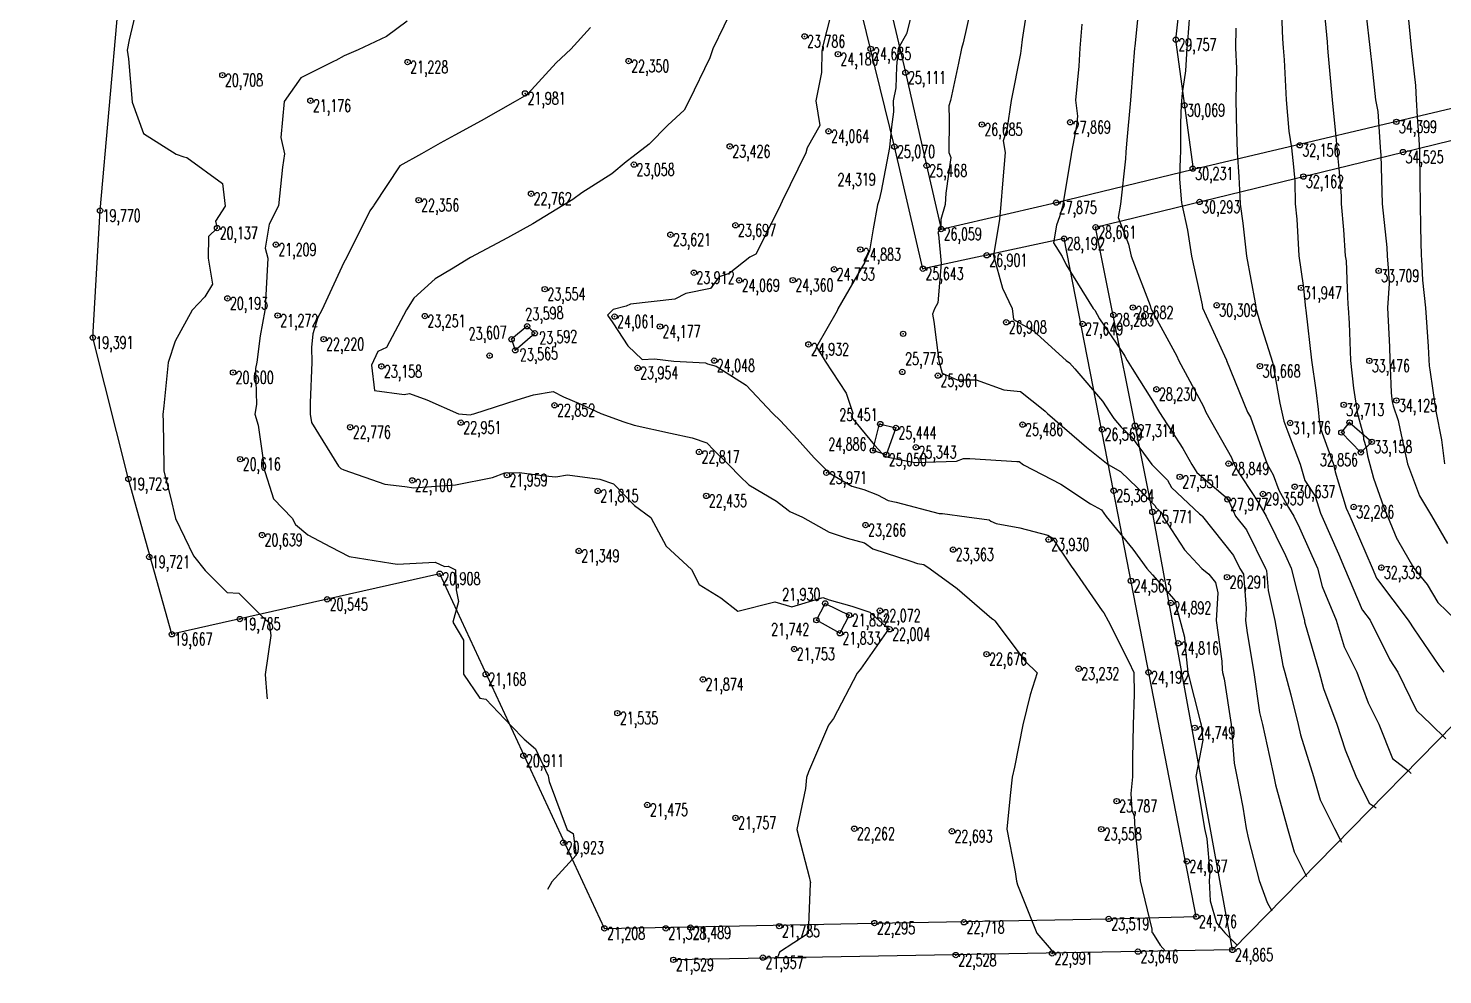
# Model space of a CAD drawing. Extents: x 635864 to 636283, y 7483336 to 7483685.
# Drawn here: x 635864.8 to 636129.8, y 7483336 to 7483513.3 of the extents above; entities that cross this region are included whole.
import ezdxf
from ezdxf.enums import TextEntityAlignment as Align

# ---------------------------------------------------------------- set-up
doc = ezdxf.new("R2010")
doc.units = 0
doc.header["$LTSCALE"] = 25
doc.header["$MEASUREMENT"] = 0
doc.header["$PDMODE"] = 32
doc.header["$PDSIZE"] = 1
for name, color, linetype in [('$CURVAS1', 5, 'CONTINUOUS'), ('$CURVAS2', 1, 'CONTINUOUS'), ('Cerca', 2, 'CONTINUOUS'), ('COTA', 5, 'CONTINUOUS'), ('Cota3d', 5, 'CONTINUOUS'), ('ponto3d', 6, 'CONTINUOUS'), ('Trincheira', 6, 'CONTINUOUS')]:
    doc.layers.add(name, color=color, linetype=linetype)
doc.styles.add('GEOSIS', font='ROMANS.SHX')

msp = doc.modelspace()

# ---------------------------------------------------------------- linework, layer by layer
at = {"layer": '$CURVAS1'}
for points, elevation in [([(635885.33, 7483518.05), (635883.72, 7483511.2), (635883.33, 7483509.23), (635883.61, 7483507.62), (635884.27, 7483499.48), (635886.38, 7483493.6), (635892.51, 7483489.74), (635893.97, 7483489.25), (635894.53, 7483489.11), (635901.22, 7483484.24), (635901.71, 7483480.01), (635899.86, 7483477.2), (635900.21, 7483475.9), (635900.21, 7483475.89), (635898.56, 7483474.32), (635898.53, 7483470.25), (635899.36, 7483465.36), (635897.89, 7483462.99), (635895.5, 7483460.49), (635892.31, 7483454.67), (635891, 7483450.72), (635890.22, 7483442.57), (635890.05, 7483440.97), (635890.1, 7483439.62), (635890.21, 7483431.21), (635890.2, 7483430.31), (635891.45, 7483425.43), (635892.4, 7483421.46), (635895.75, 7483414.49), (635897.97, 7483411.72), (635902.07, 7483407.62), (635904.28, 7483407.48), (635908.31, 7483403.39), (635909.29, 7483402.53), (635909.92, 7483401.99), (635910.26, 7483399.51), (635909.19, 7483392.23), (635909.5, 7483388.22), (635909.58, 7483387.64)], 20), ([(636031.09, 7483519.29), (636029.35, 7483512.29), (636027.79, 7483509.52), (636027.47, 7483506.2), (636027.36, 7483502.15), (636026.86, 7483499.77), (636026.93, 7483497.66), (636026.57, 7483494.89), (636026.16, 7483490.98), (636024.62, 7483482.83), (636024.27, 7483481.2), (636023.94, 7483480.26), (636023.13, 7483475.77), (636022.44, 7483471.65), (636021.93, 7483470.5), (636021.55, 7483469.51), (636016.47, 7483460.73), (636016.37, 7483460.37), (636012.53, 7483453.62), (636014.15, 7483450.97), (636018.08, 7483444.94), (636019.3, 7483441.23), (636019.01, 7483440.53), (636023.34, 7483435.21), (636024.81, 7483433.65), (636025.17, 7483433.23), (636025.6, 7483433), (636028.07, 7483432.51), (636030.92, 7483431.96), (636038.75, 7483432.18), (636040.05, 7483432.68), (636041.22, 7483432.68), (636050.07, 7483432.17), (636050.45, 7483432.16), (636051.29, 7483431.54), (636058.31, 7483427.88), (636063.84, 7483424.2), (636065.88, 7483423.11), (636066.76, 7483421.81), (636071.77, 7483415.74), (636074.4, 7483412.08), (636075.43, 7483410.9), (636079.03, 7483406.85), (636079.69, 7483406.02), (636079.9, 7483405.05), (636081.46, 7483399.25), (636081.57, 7483397.32), (636082.05, 7483392.58), (636084.43, 7483383.24), (636084.56, 7483382.8), (636084.92, 7483379.93), (636083.6, 7483373.08), (636085.09, 7483364.16), (636085.21, 7483363.33), (636085.62, 7483361.43), (636086.18, 7483355.18), (636086.09, 7483353.58), (636086.25, 7483349.8), (636087.48, 7483345.71), (636089, 7483343.82), (636091.32, 7483341.49), (636091.33, 7483341.49)], 25), ([(636123.08, 7483518.88), (636123.9, 7483509.72), (636124.73, 7483502.62), (636124.89, 7483499.97), (636125.04, 7483496.72), (636125.35, 7483492.54), (636125.52, 7483490.19), (636125.56, 7483484.69), (636125.6, 7483480.46), (636125.65, 7483476.09), (636125.8, 7483470.71), (636125.86, 7483470.04), (636126.08, 7483466.15), (636126.6, 7483460.96), (636127.13, 7483453.71), (636127.24, 7483451.21), (636127.29, 7483450.05), (636127.44, 7483449.31), (636128.57, 7483441.57), (636129.59, 7483436.22), (636130.2, 7483431.7)], 35), ([(636082.42, 7483515.88), (636082.02, 7483510.84), (636081.88, 7483509.64), (636081.63, 7483505.39), (636081.04, 7483501.15), (636080.81, 7483499), (636080.72, 7483495.54), (636080.71, 7483490.13), (636080.66, 7483489.13), (636080.5, 7483485.03), (636080.91, 7483480.64), (636080.94, 7483480.37), (636082.01, 7483475.51), (636082.74, 7483470.62), (636084.79, 7483461.51), (636084.85, 7483460.94), (636088.95, 7483451.97), (636089.33, 7483451.12), (636089.35, 7483451.09), (636093.29, 7483441.38), (636093.82, 7483440.44), (636096.95, 7483431.66), (636098.1, 7483429.67), (636099.15, 7483426.75), (636100.97, 7483423.52), (636101.93, 7483421.89), (636102.99, 7483419.74), (636106.38, 7483412.14), (636107.25, 7483408.72), (636109.87, 7483402.4), (636111.38, 7483397.43), (636113.73, 7483392.65), (636115.9, 7483386.93), (636117.87, 7483382.91), (636120.44, 7483376.47), (636123.4, 7483374.17), (636123.91, 7483373.68)], 30)]:
    msp.add_lwpolyline(points, dxfattribs=dict(at, elevation=elevation))
at = {"layer": '$CURVAS2'}
for points, elevation in [([(635997.18, 7483517.99), (635993.1, 7483509.46), (635992.53, 7483507.83), (635988.57, 7483499.69), (635987.69, 7483498.02), (635984.62, 7483495.2), (635981.16, 7483491.59), (635978.15, 7483489.31), (635976.83, 7483488.3), (635974.17, 7483486.07), (635968.56, 7483482.5), (635966.82, 7483481.25), (635965.75, 7483480.57), (635964.99, 7483480.13), (635959.34, 7483476.71), (635954.63, 7483474.09), (635951.69, 7483472.51), (635947.69, 7483470.35), (635944.1, 7483468.18), (635941.03, 7483466.36), (635937.05, 7483462.78), (635935.71, 7483460.57), (635931.95, 7483453.5), (635930.3, 7483452.76), (635929.1, 7483450.17), (635929.71, 7483445.46), (635935.25, 7483444.7), (635936.27, 7483444.91), (635939.51, 7483443.7), (635945.45, 7483441.06), (635947.68, 7483440.87), (635947.99, 7483441), (635948.32, 7483441.09), (635956.4, 7483443.71), (635959.47, 7483444.65), (635963.15, 7483445.24), (635965.1, 7483444.24), (635968.33, 7483442.86), (635972.11, 7483441.13), (635976.43, 7483439.57), (635978.31, 7483438.96), (635985.13, 7483437.45), (635989.21, 7483436.56), (635991.95, 7483435.63), (635993.28, 7483434.25), (635996.15, 7483431.43), (635998.14, 7483429.4), (635999.8, 7483427.78), (636005.01, 7483424.71), (636007.19, 7483423.05), (636007.51, 7483422.75), (636009.87, 7483421.7), (636014.88, 7483418.9), (636018.26, 7483417.77), (636021.48, 7483416.91), (636023.06, 7483415.76), (636030.19, 7483413.45), (636031.44, 7483413.02), (636032.59, 7483412.84), (636033.81, 7483412), (636038.86, 7483408.36), (636045.34, 7483402.74), (636045.69, 7483402.5), (636045.92, 7483402.27), (636051.58, 7483394.74), (636053.82, 7483392.53), (636052.54, 7483388.41), (636051.15, 7483382.77), (636049.6, 7483374.85), (636049.18, 7483373.01), (636048.78, 7483369.52), (636048.14, 7483363.25), (636049.7, 7483355.21), (636049.95, 7483353.5), (636050.19, 7483352.78), (636053.78, 7483343.76), (636056.45, 7483340.59), (636056.83, 7483340.04), (636056.86, 7483339.96)], 23), ([(636015.99, 7483519.15), (636013.66, 7483510.02), (636013.53, 7483509.06), (636013.44, 7483505.08), (636012.37, 7483499.74), (636013.15, 7483495.13), (636010.78, 7483490.93), (636010.51, 7483489.98), (636006.05, 7483480.92), (636005.73, 7483480.22), (636005.66, 7483479.91), (636001.16, 7483470.99), (636000, 7483470.45), (635996.13, 7483467.4), (635994.27, 7483466.73), (635992.62, 7483464.59), (635988.05, 7483463.62), (635985.98, 7483462.56), (635977.67, 7483461.64), (635976.87, 7483461.27), (635974.39, 7483460.61), (635973.34, 7483459.55), (635974.34, 7483458.11), (635977.14, 7483453.82), (635979.85, 7483451.28), (635982.15, 7483451.36), (635985.75, 7483450.92), (635991.68, 7483450.62), (635992.09, 7483450.43), (635993.71, 7483450), (635999.35, 7483446.45), (636004.25, 7483441.2), (636005.76, 7483439.75), (636008.88, 7483436.42), (636012.05, 7483432.81), (636014.42, 7483430.44), (636014.72, 7483430.11), (636019.15, 7483427.49), (636021.36, 7483426.9), (636023.93, 7483425.91), (636025.91, 7483424.83), (636027.42, 7483424.53), (636035.46, 7483422.39), (636036.11, 7483422.41), (636040.67, 7483421.77), (636044.85, 7483421.2), (636045.14, 7483420.98), (636046.16, 7483420.53), (636050.61, 7483419.71), (636055.86, 7483418.34), (636056.68, 7483417.83), (636060.33, 7483412.33), (636060.58, 7483412.05), (636066.01, 7483404.16), (636066.37, 7483403.81), (636067.15, 7483402.31), (636071, 7483394.6), (636071.98, 7483392.58), (636072.01, 7483388.52), (636071.82, 7483382.81), (636071.73, 7483376.49), (636071.69, 7483373.06), (636071.41, 7483369.89), (636071.57, 7483366.79), (636072, 7483365.76), (636072.17, 7483363.29), (636072.68, 7483358.8), (636073.16, 7483353.55), (636075.31, 7483344.49), (636075.36, 7483343.93), (636075.47, 7483343.8), (636076.9, 7483341.51), (636077.89, 7483340.38)], 24), ([(636041.92, 7483519.31), (636039.96, 7483510.59), (636039.69, 7483509.55), (636039.12, 7483506.8), (636037.64, 7483499.79), (636037.3, 7483498.83), (636037.39, 7483496.27), (636037.3, 7483490.04), (636037.7, 7483489.11), (636036.75, 7483482.46), (636036.63, 7483480.28), (636035.78, 7483477.48), (636035.78, 7483476.22), (636035.69, 7483475.88), (636035.69, 7483475.72), (636035.25, 7483475.09), (636035.37, 7483474.66), (636035.86, 7483469.23), (636035.23, 7483461.88), (636034.64, 7483460.77), (636034.21, 7483459.76), (636034.51, 7483458.38), (636035.43, 7483451.02), (636036.08, 7483448.69), (636038.83, 7483447.47), (636042.39, 7483447.47), (636047.62, 7483445.56), (636050.72, 7483445.28), (636054.97, 7483441.87), (636055.38, 7483441.57), (636055.62, 7483441.3), (636055.78, 7483441.15), (636063.08, 7483434.86), (636067.18, 7483431.57), (636069.45, 7483430.28), (636072.62, 7483427.23), (636075.97, 7483423.81), (636076.11, 7483423.55), (636077.2, 7483422.54), (636077.37, 7483421.84), (636081.43, 7483415.57), (636084.73, 7483412.1), (636085.99, 7483411.05), (636087.24, 7483409.47), (636087.68, 7483407.52), (636087.38, 7483402.35), (636088.43, 7483394.7), (636088.51, 7483393.18), (636088.57, 7483392.6), (636088.88, 7483391.39), (636090.19, 7483382.85), (636090.77, 7483375.59), (636091.29, 7483373.1), (636092.41, 7483367.36), (636093.03, 7483363.34), (636093.45, 7483361.39), (636095.47, 7483353.6), (636096.94, 7483349.47), (636097.82, 7483347.91), (636097.83, 7483347.91)], 26), ([(636052.31, 7483519.33), (636051.05, 7483511.21), (636050.83, 7483509.58), (636050.73, 7483508.59), (636049, 7483499.81), (636048.14, 7483494.31), (636047.49, 7483492.22), (636047.88, 7483490.06), (636047.34, 7483484.17), (636047.07, 7483480.3), (636046.79, 7483477.56), (636045.66, 7483470.76), (636047.36, 7483464.63), (636049.15, 7483460.8), (636049.42, 7483458.74), (636053.14, 7483456.65), (636059.27, 7483451.07), (636059.89, 7483450.63), (636060.89, 7483449.51), (636066.08, 7483443.48), (636067.45, 7483441.33), (636068.24, 7483440.21), (636069.58, 7483438.56), (636071.53, 7483436.76), (636075.36, 7483431.59), (636078.25, 7483428.63), (636078.99, 7483427.24), (636084.29, 7483422.34), (636084.74, 7483421.97), (636084.8, 7483421.85), (636090.65, 7483414.52), (636091.84, 7483412.11), (636092.51, 7483411), (636092.99, 7483404.61), (636092.86, 7483402.36), (636093.18, 7483400.02), (636094.42, 7483392.61), (636095.52, 7483385.13), (636096.09, 7483382.86), (636097.4, 7483376.86), (636098.18, 7483373.11), (636098.49, 7483371.52), (636100.77, 7483363.36), (636101.99, 7483358.96), (636103.71, 7483355.61), (636104.33, 7483354.34)], 27), ([(636099.53, 7483519.43), (636099.84, 7483511.36), (636099.94, 7483509.67), (636100.14, 7483507.4), (636100.52, 7483499.92), (636100.99, 7483494.08), (636101.51, 7483490.94), (636101.88, 7483487.37), (636102.1, 7483484.67), (636102.21, 7483480.41), (636102.52, 7483477.57), (636102.85, 7483470.66), (636103.72, 7483465.14), (636103.74, 7483464.54), (636104.15, 7483460.91), (636104.19, 7483460.49), (636105.24, 7483451.16), (636106.08, 7483445.54), (636106.49, 7483441.87), (636106.69, 7483439.91), (636106.92, 7483438.32), (636109.11, 7483432.25), (636109.31, 7483431.81), (636109.69, 7483430.19), (636111.77, 7483423.37), (636112.45, 7483421.91), (636113.09, 7483420.46), (636116.59, 7483412.24), (636117.43, 7483410.26), (636117.65, 7483410.04), (636123.38, 7483402.43), (636123.49, 7483402.2), (636124.42, 7483400.81), (636129.13, 7483393.92), (636130.07, 7483392.68)], 32), ([(636107.38, 7483519.44), (636108.19, 7483510.82), (636108.26, 7483509.69), (636108.33, 7483508.84), (636109.13, 7483499.93), (636109.9, 7483492.39), (636110.09, 7483490.18), (636110.35, 7483487.08), (636110.8, 7483481.92), (636110.84, 7483480.43), (636111.27, 7483475.56), (636111.59, 7483470.68), (636111.77, 7483469.76), (636111.91, 7483464.57), (636112.04, 7483461.54), (636112.11, 7483460.93), (636112.33, 7483458.1), (636112.58, 7483451.09), (636113.1, 7483445.88), (636113.79, 7483441.46), (636113.79, 7483441.42), (636113.82, 7483441.35), (636114.95, 7483437.22), (636115, 7483436.31), (636115.47, 7483434.79), (636115.72, 7483433.2), (636116.87, 7483429.04), (636119.13, 7483422.66), (636119.5, 7483421.92), (636121.24, 7483417.63), (636121.34, 7483417.46), (636124.41, 7483412.18), (636126.93, 7483409.11), (636128.93, 7483405.71), (636132.3, 7483402.44)], 33), ([(636072.69, 7483515.53), (636072.15, 7483509.99), (636072.11, 7483509.62), (636071.76, 7483505.61), (636071.33, 7483499.86), (636070.58, 7483491.71), (636070.47, 7483490.1), (636070.41, 7483488.87), (636069.47, 7483480.35), (636069, 7483477.88), (636070.97, 7483472.89), (636071.47, 7483470.6), (636075, 7483461.41), (636075.14, 7483460.85), (636080, 7483451.88), (636080.36, 7483451.11), (636085.04, 7483442.43), (636085.47, 7483441.37), (636090.26, 7483432.89), (636090.67, 7483431.73), (636091.64, 7483430.05), (636094.44, 7483425.8), (636095.36, 7483424.27), (636096.76, 7483421.88), (636100.39, 7483414.51), (636101.45, 7483412.13), (636103.76, 7483403.06), (636103.91, 7483402.38), (636103.96, 7483402.1), (636106.7, 7483392.63), (636107.49, 7483389.59), (636110.02, 7483382.89), (636111.53, 7483378.13), (636113.53, 7483373.14), (636116.04, 7483368.09), (636117.37, 7483367.23)], 29), ([(636115.49, 7483515.72), (636116.18, 7483509.71), (636116.6, 7483505.86), (636117.23, 7483499.95), (636117.66, 7483497.74), (636118.13, 7483491.04), (636118.2, 7483490.2), (636118.25, 7483489.61), (636118.51, 7483480.45), (636119.36, 7483472.23), (636119.4, 7483470.69), (636119.64, 7483468.37), (636119.8, 7483465.48), (636119.52, 7483460.94), (636119.84, 7483453.61), (636119.95, 7483451.19), (636120.14, 7483446.68), (636120.2, 7483445), (636120.2, 7483444.99), (636120.36, 7483443.33), (636120.58, 7483442.57), (636121.49, 7483439.8), (636121.84, 7483438.04), (636123.25, 7483431.68), (636125.46, 7483425.73), (636127.73, 7483421.94), (636130.74, 7483416.76)], 34), ([(635935.83, 7483514.65), (635931.93, 7483511.82), (635926.64, 7483509.32), (635924, 7483508.19), (635922.44, 7483507.32), (635922.13, 7483507.16), (635915.87, 7483504.06), (635912.73, 7483499.63), (635912.16, 7483492.87), (635912.79, 7483489.79), (635912.47, 7483487.29), (635911.68, 7483480.03), (635909.96, 7483476.61), (635909.19, 7483472.1), (635909.69, 7483470.27), (635909.17, 7483461.07), (635909.11, 7483460.43), (635908.26, 7483455.67), (635907.61, 7483450.76), (635907.41, 7483449.6), (635907.59, 7483442.83), (635907.28, 7483441), (635907.87, 7483438.98), (635908.89, 7483431.97), (635908.85, 7483431.25), (635910.79, 7483425.15), (635914.24, 7483421.51), (635914.89, 7483420.32), (635917.17, 7483418.37), (635921.45, 7483416.12), (635924.91, 7483414.34), (635932.73, 7483413.09), (635933.94, 7483412.91), (635941.05, 7483413.29), (635942.81, 7483412.46), (635943.5, 7483412.52), (635944.86, 7483411.81), (635945.01, 7483408.08), (635945.44, 7483405.9), (635944.38, 7483402.06), (635946.35, 7483398.68), (635946.36, 7483392.29), (635949.4, 7483387.8), (635950.57, 7483387.58), (635955.27, 7483382.57), (635957.72, 7483380.11), (635959.84, 7483378.26), (635962.22, 7483373.24), (635962.3, 7483372.83), (635962.4, 7483372.17), (635965.77, 7483363.08), (635966.88, 7483362.4), (635967.44, 7483358.35), (635962.86, 7483353.33), (635962.84, 7483353.26), (635962.11, 7483351.9)], 21), ([(635970.16, 7483513.47), (635966.5, 7483509.4), (635963.72, 7483506.87), (635958.41, 7483501.06), (635957.79, 7483500.62), (635956.04, 7483499.63), (635949.65, 7483496), (635944.72, 7483493.33), (635941.98, 7483491.83), (635938.52, 7483489.83), (635934.45, 7483487.56), (635929.58, 7483480.19), (635929.49, 7483480.06), (635928.83, 7483479.14), (635924.46, 7483470.3), (635923.94, 7483469.44), (635919.83, 7483460.53), (635919.04, 7483459.11), (635918.15, 7483456.1), (635917.87, 7483453.53), (635917.93, 7483450.77), (635917.63, 7483443.14), (635917.61, 7483441.02), (635917.91, 7483439.44), (635922.96, 7483431.28), (635923.36, 7483430.82), (635923.95, 7483430.58), (635931.64, 7483427.88), (635935.39, 7483427.43), (635937.05, 7483427.22), (635941.19, 7483427.49), (635944.88, 7483427.77), (635951.77, 7483429.16), (635954.11, 7483430), (635956.79, 7483430.08), (635961.65, 7483429.44), (635963.64, 7483429.3), (635965.83, 7483429.65), (635971.91, 7483428.84), (635974.49, 7483427.97), (635978.38, 7483423.89), (635981.43, 7483421.65), (635984.32, 7483416.26), (635989.08, 7483411.91), (635990.5, 7483409.1), (635994.57, 7483406.61), (635997.77, 7483404.11), (636004.71, 7483405.86), (636007.91, 7483404.89), (636013.66, 7483406.67), (636014.86, 7483406.23), (636019.14, 7483405.05), (636022.5, 7483403.93), (636026.02, 7483400.78), (636026, 7483400.69), (636020.77, 7483393.23), (636020.14, 7483392.46), (636015.71, 7483383.98), (636014.74, 7483382.7), (636010.98, 7483373.96), (636010.66, 7483372.93), (636010.47, 7483370.87), (636008.79, 7483363.17), (636011.11, 7483354.28), (636011.33, 7483353.43), (636011.4, 7483353.24), (636011.34, 7483353.04), (636010.95, 7483343.67), (636005.59, 7483340.18), (636005.21, 7483339.21), (636010.55, 7483339.16)], 22), ([(636062.25, 7483514.13), (636061.83, 7483509.59), (636061.67, 7483506.24), (636061.04, 7483499.84), (636061.39, 7483496.87), (636061.24, 7483495.03), (636060.31, 7483490.09), (636060.24, 7483489.66), (636058.72, 7483480.61), (636058.6, 7483479.93), (636058.01, 7483478), (636057.45, 7483476.43), (636056.92, 7483473.15), (636058.53, 7483470.57), (636059.28, 7483468.99), (636064.32, 7483460.83), (636064.68, 7483460.51), (636065.56, 7483458.87), (636069.45, 7483453.12), (636070.08, 7483452.22), (636070.28, 7483451.91), (636070.72, 7483451.09), (636071.62, 7483449.59), (636075.48, 7483443.51), (636076.78, 7483441.35), (636081.14, 7483434.58), (636082.84, 7483431.6), (636083.76, 7483430.11), (636089.52, 7483425.22), (636089.53, 7483425.22), (636089.64, 7483425.06), (636089.73, 7483424.9), (636091.03, 7483421.87), (636093.05, 7483419.34), (636096.61, 7483412.12), (636096.84, 7483411.73), (636097.13, 7483407.95), (636098.38, 7483402.37), (636099.89, 7483393.93), (636100.27, 7483392.62), (636101.35, 7483388.42), (636102.74, 7483382.87), (636103.17, 7483380.91), (636105.62, 7483373.13), (636106.86, 7483368.76), (636109.58, 7483363.37), (636110.85, 7483360.78)], 28), ([(636091.09, 7483513.35), (636091.04, 7483509.66), (636091.2, 7483505.78), (636091.1, 7483499.9), (636091.2, 7483493.99), (636091.31, 7483490.15), (636091.63, 7483485.49), (636091.89, 7483480.49), (636091.9, 7483480.39), (636092.4, 7483476.81), (636093.09, 7483470.64), (636094.72, 7483461.9), (636094.83, 7483461.14), (636094.85, 7483460.89), (636095.65, 7483458.06), (636097.96, 7483450.77), (636099.3, 7483443.06), (636100.09, 7483439.71), (636100.81, 7483437.73), (636103.15, 7483431.65), (636104.02, 7483428.6), (636105.93, 7483425.66), (636106.92, 7483422.44), (636107.16, 7483421.9), (636110.29, 7483414.83), (636111.42, 7483412.18), (636114.75, 7483404.37), (636114.8, 7483404.31), (636116.23, 7483402.41), (636119.9, 7483394.96), (636121.44, 7483392.67), (636124.93, 7483385.5), (636127.6, 7483382.92), (636130.44, 7483380.14)], 31)]:
    msp.add_lwpolyline(points, dxfattribs=dict(at, elevation=elevation))
at = {"layer": 'Cerca', "linetype": 'Continuous'}
for points in [[(636083.15, 7483486.94), (636079.83, 7483511.2), (636083.31, 7483542.54), (636087.09, 7483573.65), (636094.28, 7483635.41), (636097.71, 7483665.15)], [(635941.9, 7483411.12), (635891.72, 7483399.77), (635883.58, 7483428.86), (635876.9, 7483455.36), (635878.26, 7483479.16), (635881.63, 7483517.16), (635882.21, 7483525.65), (635879.81, 7483538.13), (635875.02, 7483545.36), (635864.81, 7483551.8), (635929.48, 7483630.22), (635952.46, 7483657.86)], [(636058.91, 7483473.92), (636032.45, 7483468.27), (636027.11, 7483491.16), (636022.64, 7483509.49), (636018.86, 7483524.85), (636012.58, 7483551.51), (636012.53, 7483556.03), (636014.68, 7483578), (636016.52, 7483596.7), (636018.2, 7483613.57), (636019.87, 7483630.83), (635990.18, 7483642.75), (635952.5, 7483657.95)], [(636012.53, 7483556.03), (636017.56, 7483555.37), (636021.2, 7483539.23), (636025.26, 7483521.82), (636029.17, 7483505.03), (636033.13, 7483487.59), (636035.86, 7483475.71), (636057.41, 7483480.67)], [(636057.41, 7483480.67), (636083.15, 7483486.94), (636138.19, 7483499.91)], [(636090.44, 7483340.61), (636075.44, 7483422.7), (636064.81, 7483476.05), (636122.4, 7483490.14), (636143.36, 7483495.26)], [(636090.44, 7483340.61), (636151.08, 7483402.45), (636166.11, 7483425.64), (636185.22, 7483455.08), (636169.46, 7483471.41), (636143.36, 7483495.26)], [(636083.66, 7483346.85), (636068.18, 7483426.66), (636058.91, 7483473.92), (636058.91, 7483473.92)], [(635972.77, 7483344.63), (635941.9, 7483411.12)], [(635972.77, 7483344.63), (636023.36, 7483345.64), (636067.25, 7483346.4), (636083.66, 7483346.85)], [(636090.44, 7483340.61), (635985.68, 7483338.74)]]:
    msp.add_lwpolyline(points, dxfattribs=at)
at = {"layer": 'ponto3d'}
for p in [(636010.27, 7483511.82, 23.79), (636022.64, 7483509.49, 24.68), (636079.83, 7483511.2, 29.76), (635935.89, 7483507, 21.23), (635977.3, 7483507.19, 22.35), (636016.51, 7483508.49, 24.18), (635901.18, 7483504.55, 20.71), (636029.17, 7483505.03, 25.11), (635917.68, 7483499.76, 21.18), (635957.89, 7483501.13, 21.98), (636081.45, 7483498.91, 30.07), (636014.75, 7483494.04, 24.06), (636043.48, 7483495.31, 26.68), (636060.04, 7483495.72, 27.87), (636121.16, 7483495.81, 34.4), (635996.25, 7483491.2, 23.43), (636027.11, 7483491.16, 25.07), (636103.05, 7483491.42, 32.16), (636122.4, 7483490.14, 34.52), (635978.3, 7483487.78, 23.06), (636033.13, 7483487.59, 25.47), (636083, 7483487.04, 30.23), (636103.73, 7483485.55, 32.16), (635937.95, 7483481.12, 22.36), (635959.02, 7483482.33, 22.76), (636057.41, 7483480.67, 27.88), (636084.29, 7483480.79, 30.29), (635878.26, 7483479.16, 19.77), (635900.18, 7483475.89, 20.14), (635997.31, 7483476.41, 23.7), (636035.86, 7483475.71, 26.06), (636064.81, 7483476.05, 28.66), (635911.19, 7483472.8, 21.21), (635985.13, 7483474.65, 23.62), (636058.91, 7483473.92, 28.19), (636020.71, 7483471.88, 24.88), (636044.4, 7483470.8, 26.9), (635989.54, 7483467.53), (636015.79, 7483468.17, 24.73), (636032.45, 7483468.27, 25.64), (636117.82, 7483467.88, 33.71), (635961.59, 7483464.44, 23.55), (635998.01, 7483466.08, 24.07), (636008.06, 7483466.13, 24.36), (636103.3, 7483464.69, 31.95), (635902.12, 7483462.72, 20.19), (635911.53, 7483459.5, 21.27), (635939.12, 7483459.4, 23.25), (635974.67, 7483459.3, 24.06), (636068.13, 7483459.62, 28.28), (636071.77, 7483461, 28.68), (636087.49, 7483461.43, 30.31), (635958.29, 7483457.48, 23.6), (635983.16, 7483457.44, 24.18), (636048.05, 7483458.24, 26.91), (636062.36, 7483457.92, 27.65), (635876.9, 7483455.36, 19.39), (635920.14, 7483455.07, 22.22), (635955.37, 7483455.05, 23.61), (635959.7, 7483456.18, 23.59), (636010.99, 7483454.09, 24.93), (636028.74, 7483456.07, 27.77), (635951.25, 7483452, 23.62), (635956.06, 7483452.98, 23.57), (635993.34, 7483451.05, 24.05), (636116.09, 7483451.01, 33.48), (635903.19, 7483448.82, 20.6), (635930.98, 7483449.96, 23.16), (635978.99, 7483449.68, 23.95), (636095.6, 7483450.01, 30.67), (636035.25, 7483448.25, 25.96), (636076.19, 7483445.69, 28.23), (636121.17, 7483443.57, 34.12), (635963.41, 7483442.68, 22.85), (636111.29, 7483442.77, 32.71), (635925.13, 7483438.57, 22.78), (635945.85, 7483439.43, 22.95), (636024.44, 7483439.16, 25.45), (636027.38, 7483438.43, 25.44), (636051.11, 7483439.06, 25.49), (636066, 7483438.16, 26.57), (636072.18, 7483438.85, 27.31), (636101.25, 7483439.37, 31.18), (636112.39, 7483439.45, 32.71), (636110.85, 7483437.58, 31.18), (636116.53, 7483435.83, 33.16), (635904.51, 7483432.58, 20.62), (635990.49, 7483433.93, 22.82), (636023.06, 7483434.2, 24.89), (636025.57, 7483433.4, 25.05), (636031.13, 7483434.81, 25.34), (636114.49, 7483433.84, 32.86), (636014.35, 7483430.03, 23.97), (636089.72, 7483431.74, 28.85), (635883.58, 7483428.86, 19.72), (635936.76, 7483428.6, 22.1), (635954.49, 7483429.58, 21.96), (636080.57, 7483429.27, 27.55), (636102.11, 7483427.41, 30.64), (635971.52, 7483426.63, 21.82), (635991.85, 7483425.7, 22.43), (636068.18, 7483426.66, 25.38), (636089.52, 7483425.03, 27.98), (636096.15, 7483426.07, 29.36), (636075.44, 7483422.7, 27.77), (636113.16, 7483423.63, 32.29), (636021.69, 7483420.23, 23.27), (635908.61, 7483418.36, 20.64), (636056, 7483417.51, 23.93), (635887.49, 7483414.25, 19.72), (635967.95, 7483415.39, 21.35), (636038.1, 7483415.64, 23.36), (636118.34, 7483412.26, 32.34), (635941.9, 7483411.12, 20.91), (636071.43, 7483409.77, 24.56), (636089.44, 7483410.47, 26.29), (635920.81, 7483406.31, 20.55), (636014.12, 7483405.56, 21.93), (636018.63, 7483403.35, 21.85), (636024.39, 7483404.2, 22.07), (636078.87, 7483405.64, 24.89), (635904.45, 7483402.62, 19.79), (636012.48, 7483402.41, 21.74), (636026.21, 7483400.7, 22), (635891.72, 7483399.77, 19.67), (636016.89, 7483399.95, 21.83), (636080.29, 7483398.08, 24.82), (636008.32, 7483396.99, 21.75), (636044.35, 7483396.04, 22.68), (636061.62, 7483393.31, 23.23), (635950.52, 7483392.27, 21.17), (635991.23, 7483391.31, 21.87), (636074.71, 7483392.62, 24.19), (635975.19, 7483384.98, 21.54), (636083.37, 7483382.22, 24.75), (635957.58, 7483376.99, 20.91), (635980.8, 7483367.78, 21.48), (636068.74, 7483368.48, 23.79), (635997.32, 7483365.35, 21.76), (636019.59, 7483363.32, 22.26), (636037.89, 7483362.83, 22.69), (636065.85, 7483363.24, 23.56), (635965.05, 7483360.7, 20.92), (636081.9, 7483357.2, 24.64), (636005.53, 7483345.06, 21.79), (636023.36, 7483345.64, 22.3), (636040.14, 7483345.79, 22.72), (636067.25, 7483346.4, 23.52), (636083.66, 7483346.85, 24.78), (635972.77, 7483344.63, 21.21), (635984.26, 7483344.64, 21.33), (635988.88, 7483344.79, 21.49), (636056.65, 7483339.96, 22.99), (636072.74, 7483340.28, 23.65), (636090.44, 7483340.61, 24.86), (635985.68, 7483338.74, 21.53), (636002.47, 7483339.17, 21.96), (636038.6, 7483339.63, 22.53)]:
    msp.add_point(p, dxfattribs=at)
at = {"layer": 'ponto3d', "linetype": 'Continuous'}
msp.add_point((636028.58, 7483448.93, 25.77), dxfattribs=at)
at = {"layer": 'Trincheira', "linetype": 'Continuous'}
for points in [[(635955.37, 7483455.05), (635956.06, 7483452.98), (635959.7, 7483456.18), (635958.29, 7483457.48), (635955.37, 7483455.05)], [(636024.3, 7483439.2), (636027.38, 7483438.43), (636025.57, 7483433.4), (636023.06, 7483434.2), (636024.3, 7483439.2)], [(636112.39, 7483439.45), (636116.53, 7483435.83), (636114.49, 7483433.84), (636110.85, 7483437.58), (636112.4, 7483439.46)], [(636014.12, 7483405.56), (636018.63, 7483403.35), (636016.89, 7483399.95), (636012.48, 7483402.41), (636014.12, 7483405.56)]]:
    msp.add_lwpolyline(points, dxfattribs=at)

# ---------------------------------------------------------------- texts
at = {"layer": 'COTA', "color": 7, "style": 'GEOSIS', "width": 0.65}
for s, p in [('23,598', (635958.05, 7483457.84)), ('23,607', (635947.42, 7483454.2)), ('23,592', (635960.64, 7483453.42)), ('23,565', (635957, 7483450.23))]:
    msp.add_text(s, height=2.333, rotation=2.9342, dxfattribs=at).set_placement(p, align=Align.BOTTOM_LEFT)
at = {"layer": 'Cota3d', "color": 7, "style": 'GEOSIS', "width": 0.65}
for s, p in [('23,786', (636010.74, 7483509.03)), ('29,757', (636080.3, 7483508.4)), ('21,228', (635936.36, 7483504.2)), ('22,350', (635977.78, 7483504.39)), ('24,180', (636016.98, 7483505.69)), ('24,685', (636023.11, 7483506.69)), ('20,708', (635901.66, 7483501.75)), ('25,111', (636029.64, 7483502.23)), ('21,176', (635918.15, 7483496.96)), ('21,981', (635958.36, 7483498.33)), ('30,069', (636081.92, 7483496.11)), ('24,064', (636015.23, 7483491.24)), ('26,685', (636043.95, 7483492.51)), ('27,869', (636060.51, 7483492.92)), ('34,399', (636121.63, 7483493.01)), ('23,426', (635996.72, 7483488.4)), ('25,070', (636027.58, 7483488.36)), ('32,156', (636103.53, 7483488.62)), ('34,525', (636122.87, 7483487.34)), ('23,058', (635978.77, 7483484.98)), ('24,319', (636016.46, 7483483.13)), ('25,468', (636033.61, 7483484.79)), ('30,231', (636083.47, 7483484.24)), ('32,162', (636104.2, 7483482.75)), ('22,356', (635938.42, 7483478.32)), ('22,762', (635959.5, 7483479.53)), ('27,875', (636057.89, 7483477.87)), ('30,293', (636084.76, 7483477.99)), ('19,770', (635878.73, 7483476.36)), ('20,137', (635900.67, 7483473.09)), ('20,137', (635900.68, 7483473.09)), ('23,697', (635997.78, 7483473.61)), ('28,661', (636065.28, 7483473.25)), ('21,209', (635911.66, 7483470)), ('23,621', (635985.6, 7483471.85)), ('28,192', (636059.38, 7483471.12)), ('24,883', (636021.18, 7483469.08)), ('26,901', (636044.87, 7483468)), ('23,912', (635990.01, 7483464.73)), ('24,733', (636016.27, 7483465.37)), ('25,643', (636032.92, 7483465.47)), ('33,709', (636118.3, 7483465.08)), ('24,069', (635998.48, 7483463.28)), ('24,360', (636008.54, 7483463.33)), ('31,947', (636103.77, 7483461.89)), ('20,193', (635902.59, 7483459.92)), ('23,554', (635962.07, 7483461.64)), ('21,272', (635912.01, 7483456.7)), ('23,251', (635939.59, 7483456.6)), ('24,061', (635975.14, 7483456.5)), ('28,283', (636068.6, 7483456.82)), ('28,682', (636072.24, 7483458.2)), ('30,309', (636087.96, 7483458.63)), ('24,177', (635983.63, 7483454.64)), ('26,908', (636048.52, 7483455.44)), ('27,649', (636062.83, 7483455.12)), ('19,391', (635877.38, 7483452.56)), ('22,220', (635920.61, 7483452.27)), ('24,932', (636011.46, 7483451.29)), ('25,775', (636029.12, 7483449.53)), ('20,600', (635903.66, 7483446.03)), ('23,158', (635931.45, 7483447.16)), ('23,954', (635979.46, 7483446.88)), ('24,048', (635993.82, 7483448.26)), ('30,668', (636096.07, 7483447.21)), ('33,476', (636116.56, 7483448.21)), ('25,961', (636035.72, 7483445.45)), ('28,230', (636076.66, 7483442.89)), ('34,125', (636121.64, 7483440.77)), ('22,852', (635963.88, 7483439.88)), ('25,451', (636016.8, 7483439.04)), ('32,713', (636111.76, 7483439.97)), ('22,776', (635925.6, 7483435.77)), ('22,951', (635946.32, 7483436.63)), ('25,444', (636027.85, 7483435.64)), ('25,486', (636051.58, 7483436.26)), ('26,569', (636066.47, 7483435.36)), ('27,314', (636072.65, 7483436.05)), ('31,176', (636101.73, 7483436.57)), ('24,886', (636014.72, 7483433.52)), ('33,158', (636117, 7483433.03)), ('22,817', (635990.96, 7483431.13)), ('25,050', (636026.04, 7483430.6)), ('25,343', (636031.61, 7483432.01)), ('32,856', (636106.82, 7483430.57)), ('20,616', (635904.99, 7483429.78)), ('23,971', (636014.82, 7483427.23)), ('28,849', (636090.19, 7483428.94)), ('19,723', (635884.05, 7483426.06)), ('22,100', (635937.23, 7483425.8)), ('21,959', (635954.96, 7483426.78)), ('27,551', (636081.04, 7483426.47)), ('30,637', (636102.58, 7483424.61)), ('21,815', (635971.99, 7483423.83)), ('22,435', (635992.32, 7483422.9)), ('25,384', (636068.66, 7483423.86)), ('27,977', (636089.99, 7483422.23)), ('29,355', (636096.62, 7483423.27)), ('25,771', (636075.92, 7483419.9)), ('32,286', (636113.63, 7483420.83)), ('23,266', (636022.16, 7483417.43)), ('20,639', (635909.08, 7483415.57)), ('23,930', (636056.47, 7483414.71)), ('19,721', (635887.96, 7483411.46)), ('21,349', (635968.43, 7483412.59)), ('23,363', (636038.58, 7483412.84)), ('32,339', (636118.81, 7483409.46)), ('20,908', (635942.38, 7483408.32)), ('24,563', (636071.91, 7483406.97)), ('26,291', (636089.91, 7483407.67)), ('20,545', (635921.28, 7483403.51)), ('21,930', (636006.09, 7483405.37)), ('22,072', (636024.86, 7483401.4)), ('24,892', (636079.34, 7483402.84)), ('19,785', (635904.93, 7483399.82)), ('21,742', (636004.01, 7483398.81)), ('21,852', (636019.11, 7483400.55)), ('19,667', (635892.19, 7483396.98)), ('21,833', (636017.36, 7483397.15)), ('22,004', (636026.68, 7483397.91)), ('21,753', (636008.79, 7483394.2)), ('22,676', (636044.82, 7483393.25)), ('24,816', (636080.76, 7483395.28)), ('23,232', (636062.1, 7483390.51)), ('21,168', (635950.99, 7483389.47)), ('21,874', (635991.71, 7483388.51)), ('24,192', (636075.18, 7483389.82)), ('21,535', (635975.67, 7483382.18)), ('24,749', (636083.84, 7483379.42)), ('20,911', (635958.05, 7483374.19)), ('21,475', (635981.28, 7483364.98)), ('23,787', (636069.21, 7483365.69)), ('21,757', (635997.8, 7483362.55)), ('22,262', (636020.06, 7483360.52)), ('22,693', (636038.36, 7483360.03)), ('23,558', (636066.32, 7483360.45)), ('20,923', (635965.52, 7483357.9)), ('24,637', (636082.37, 7483354.41)), ('22,295', (636023.83, 7483342.84)), ('22,718', (636040.62, 7483342.99)), ('23,519', (636067.73, 7483343.6)), ('24,776', (636084.14, 7483344.05)), ('21,208', (635973.25, 7483341.83)), ('21,785', (636006.01, 7483342.27))]:
    msp.add_text(s, height=2.333, rotation=0.1166, dxfattribs=at).set_placement(p, align=Align.BOTTOM_LEFT)
at = {"layer": 'Cota3d', "style": 'GEOSIS', "width": 0.65}
for s, p in [('26,059', (636036.33, 7483472.91, 26.06)), ('21,328', (635984.73, 7483341.84, 21.33)), ('21,489', (635989.35, 7483341.99, 21.49)), ('22,991', (636057.12, 7483337.16, 22.99)), ('23,646', (636073.21, 7483337.48, 23.65)), ('24,865', (636090.91, 7483337.81, 24.86)), ('21,529', (635986.14, 7483335.96, 21.53)), ('21,957', (636002.94, 7483336.37, 21.96)), ('22,528', (636039.07, 7483336.83, 22.53))]:
    msp.add_text(s, height=2.333, rotation=0.1166, dxfattribs=at).set_placement(p, align=Align.BOTTOM_LEFT)

doc.saveas('drawing.dxf')
